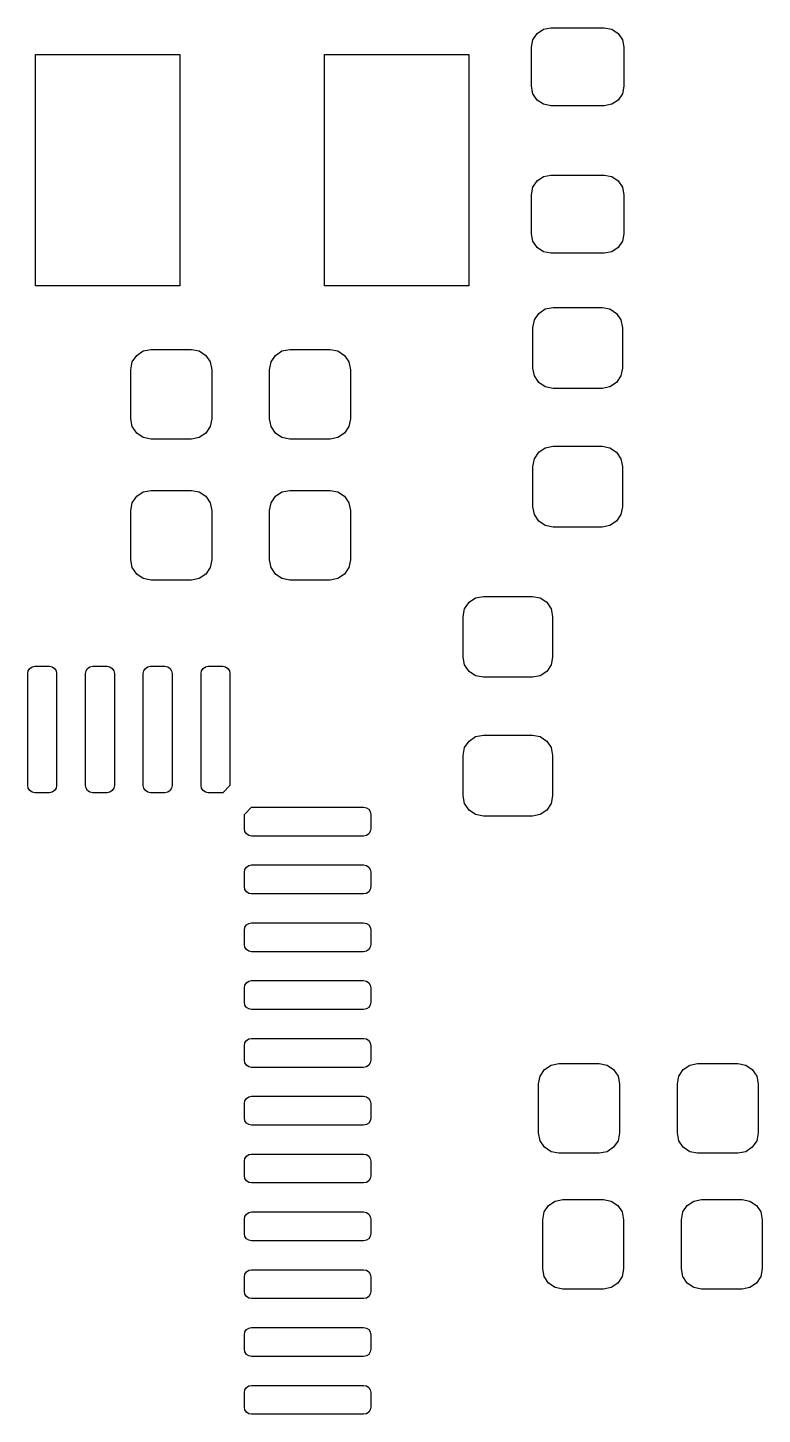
# Model space of a CAD drawing. Header units: inches. Extents: x 5.12 to 5.94, y -4.12 to -1.81.
# Drawn here: x 5.6941 to 5.8943, y -2.9949 to -2.6172 of the extents above; entities that cross this region are included whole.
import ezdxf

# ---------------------------------------------------------------- set-up
doc = ezdxf.new("R2010")
doc.units = ezdxf.units.IN
doc.header["$MEASUREMENT"] = 0
doc.layers.add('F.Paste', color=253, linetype='CONTINUOUS', true_color=0xb4a09a)

msp = doc.modelspace()

# ---------------------------------------------------------------- linework, layer by layer
at = {"layer": 'F.Paste', "linetype": 'CONTINUOUS'}
for p, q in [((5.8314, -2.62253), (5.83181, -2.62049)), ((5.83181, -2.62049), (5.83296, -2.61877)), ((5.83296, -2.61877), (5.83468, -2.61762)), ((5.83468, -2.61762), (5.83672, -2.61721)), ((5.83672, -2.61721), (5.85128, -2.61721)), ((5.85128, -2.61721), (5.85332, -2.61762)), ((5.85332, -2.61762), (5.85504, -2.61877)), ((5.85504, -2.61877), (5.85619, -2.62049)), ((5.85619, -2.62049), (5.8566, -2.62253)), ((5.69625, -2.68751), (5.69625, -2.62452)), ((5.69625, -2.62452), (5.73562, -2.62452)), ((5.73562, -2.62452), (5.73562, -2.68751)), ((5.77499, -2.68751), (5.77499, -2.62452)), ((5.77499, -2.62452), (5.81436, -2.62452)), ((5.81436, -2.62452), (5.81436, -2.68751)), ((5.8314, -2.63316), (5.8314, -2.62253)), ((5.8566, -2.62253), (5.8566, -2.63316)), ((5.83181, -2.63519), (5.8314, -2.63316)), ((5.83296, -2.63692), (5.83181, -2.63519)), ((5.85619, -2.63519), (5.85504, -2.63692)), ((5.8566, -2.63316), (5.85619, -2.63519)), ((5.83468, -2.63807), (5.83296, -2.63692)), ((5.83672, -2.63847), (5.83468, -2.63807)), ((5.85128, -2.63847), (5.83672, -2.63847)), ((5.85332, -2.63807), (5.85128, -2.63847)), ((5.85504, -2.63692), (5.85332, -2.63807)), ((5.83296, -2.65893), (5.83468, -2.65777)), ((5.83468, -2.65777), (5.83672, -2.65737)), ((5.83672, -2.65737), (5.85128, -2.65737)), ((5.85128, -2.65737), (5.85332, -2.65777)), ((5.85332, -2.65777), (5.85504, -2.65893)), ((5.8314, -2.66269), (5.83181, -2.66065)), ((5.83181, -2.66065), (5.83296, -2.65893)), ((5.85504, -2.65893), (5.85619, -2.66065)), ((5.85619, -2.66065), (5.8566, -2.66269)), ((5.8314, -2.67331), (5.8314, -2.66269)), ((5.8566, -2.66269), (5.8566, -2.67331)), ((5.83181, -2.67535), (5.8314, -2.67331)), ((5.8566, -2.67331), (5.85619, -2.67535)), ((5.83296, -2.67707), (5.83181, -2.67535)), ((5.83468, -2.67823), (5.83296, -2.67707)), ((5.85504, -2.67707), (5.85332, -2.67823)), ((5.85619, -2.67535), (5.85504, -2.67707)), ((5.83672, -2.67863), (5.83468, -2.67823)), ((5.85128, -2.67863), (5.83672, -2.67863)), ((5.85332, -2.67823), (5.85128, -2.67863)), ((5.73562, -2.68751), (5.69625, -2.68751)), ((5.81436, -2.68751), (5.77499, -2.68751)), ((5.83221, -2.6968), (5.83341, -2.69501)), ((5.83341, -2.69501), (5.8352, -2.69381)), ((5.8352, -2.69381), (5.83731, -2.69339)), ((5.83731, -2.69339), (5.85069, -2.69339)), ((5.85069, -2.69339), (5.8528, -2.69381)), ((5.8528, -2.69381), (5.85459, -2.69501)), ((5.85459, -2.69501), (5.85579, -2.6968)), ((5.8318, -2.69891), (5.83221, -2.6968)), ((5.8318, -2.70993), (5.8318, -2.69891)), ((5.85579, -2.6968), (5.8562, -2.69891)), ((5.8562, -2.69891), (5.8562, -2.70993)), ((5.72265, -2.70824), (5.72385, -2.70645)), ((5.72385, -2.70645), (5.72564, -2.70525)), ((5.72564, -2.70525), (5.72775, -2.70483)), ((5.72775, -2.70483), (5.73877, -2.70483)), ((5.73877, -2.70483), (5.74088, -2.70525)), ((5.74088, -2.70525), (5.74267, -2.70645)), ((5.74267, -2.70645), (5.74386, -2.70824)), ((5.76045, -2.70824), (5.76164, -2.70645)), ((5.76164, -2.70645), (5.76343, -2.70525)), ((5.76343, -2.70525), (5.76554, -2.70483)), ((5.76554, -2.70483), (5.77656, -2.70483)), ((5.77656, -2.70483), (5.77867, -2.70525)), ((5.77867, -2.70525), (5.78046, -2.70645)), ((5.78046, -2.70645), (5.78166, -2.70824)), ((5.72223, -2.71035), (5.72265, -2.70824)), ((5.72223, -2.72373), (5.72223, -2.71035)), ((5.74386, -2.70824), (5.74428, -2.71035)), ((5.74428, -2.71035), (5.74428, -2.72373)), ((5.76003, -2.71035), (5.76045, -2.70824)), ((5.76003, -2.72373), (5.76003, -2.71035)), ((5.78166, -2.70824), (5.78208, -2.71035)), ((5.78208, -2.71035), (5.78208, -2.72373)), ((5.83221, -2.71204), (5.8318, -2.70993)), ((5.8562, -2.70993), (5.85579, -2.71204)), ((5.83341, -2.71383), (5.83221, -2.71204)), ((5.8352, -2.71502), (5.83341, -2.71383)), ((5.83731, -2.71544), (5.8352, -2.71502)), ((5.8528, -2.71502), (5.85069, -2.71544)), ((5.85459, -2.71383), (5.8528, -2.71502)), ((5.85579, -2.71204), (5.85459, -2.71383)), ((5.85069, -2.71544), (5.83731, -2.71544)), ((5.72265, -2.72584), (5.72223, -2.72373)), ((5.72385, -2.72763), (5.72265, -2.72584)), ((5.74386, -2.72584), (5.74267, -2.72763)), ((5.74428, -2.72373), (5.74386, -2.72584)), ((5.76045, -2.72584), (5.76003, -2.72373)), ((5.76164, -2.72763), (5.76045, -2.72584)), ((5.78166, -2.72584), (5.78046, -2.72763)), ((5.78208, -2.72373), (5.78166, -2.72584)), ((5.72564, -2.72882), (5.72385, -2.72763)), ((5.72775, -2.72924), (5.72564, -2.72882)), ((5.73877, -2.72924), (5.72775, -2.72924)), ((5.74088, -2.72882), (5.73877, -2.72924)), ((5.74267, -2.72763), (5.74088, -2.72882)), ((5.76343, -2.72882), (5.76164, -2.72763)), ((5.76554, -2.72924), (5.76343, -2.72882)), ((5.77656, -2.72924), (5.76554, -2.72924)), ((5.77867, -2.72882), (5.77656, -2.72924)), ((5.78046, -2.72763), (5.77867, -2.72882)), ((5.83221, -2.73459), (5.83341, -2.7328)), ((5.83341, -2.7328), (5.8352, -2.73161)), ((5.8352, -2.73161), (5.83731, -2.73119)), ((5.83731, -2.73119), (5.85069, -2.73119)), ((5.85069, -2.73119), (5.8528, -2.73161)), ((5.8528, -2.73161), (5.85459, -2.7328)), ((5.85459, -2.7328), (5.85579, -2.73459)), ((5.8318, -2.7367), (5.83221, -2.73459)), ((5.8318, -2.74772), (5.8318, -2.7367)), ((5.85579, -2.73459), (5.8562, -2.7367)), ((5.8562, -2.7367), (5.8562, -2.74772)), ((5.72265, -2.74662), (5.72385, -2.74483)), ((5.72385, -2.74483), (5.72564, -2.74364)), ((5.72564, -2.74364), (5.72775, -2.74322)), ((5.72775, -2.74322), (5.73877, -2.74322)), ((5.73877, -2.74322), (5.74088, -2.74364)), ((5.74088, -2.74364), (5.74267, -2.74483)), ((5.74267, -2.74483), (5.74386, -2.74662)), ((5.76045, -2.74662), (5.76164, -2.74483)), ((5.76164, -2.74483), (5.76343, -2.74364)), ((5.76343, -2.74364), (5.76554, -2.74322)), ((5.76554, -2.74322), (5.77656, -2.74322)), ((5.77656, -2.74322), (5.77867, -2.74364)), ((5.77867, -2.74364), (5.78046, -2.74483)), ((5.78046, -2.74483), (5.78166, -2.74662)), ((5.72223, -2.74873), (5.72265, -2.74662)), ((5.72223, -2.76212), (5.72223, -2.74873)), ((5.74386, -2.74662), (5.74428, -2.74873)), ((5.74428, -2.74873), (5.74428, -2.76212)), ((5.76003, -2.74873), (5.76045, -2.74662)), ((5.76003, -2.76212), (5.76003, -2.74873)), ((5.78166, -2.74662), (5.78208, -2.74873)), ((5.78208, -2.74873), (5.78208, -2.76212)), ((5.83221, -2.74983), (5.8318, -2.74772)), ((5.8562, -2.74772), (5.85579, -2.74983)), ((5.83341, -2.75162), (5.83221, -2.74983)), ((5.8352, -2.75282), (5.83341, -2.75162)), ((5.83731, -2.75324), (5.8352, -2.75282)), ((5.8528, -2.75282), (5.85069, -2.75324)), ((5.85459, -2.75162), (5.8528, -2.75282)), ((5.85579, -2.74983), (5.85459, -2.75162)), ((5.85069, -2.75324), (5.83731, -2.75324)), ((5.72265, -2.76423), (5.72223, -2.76212)), ((5.72385, -2.76602), (5.72265, -2.76423)), ((5.74386, -2.76423), (5.74267, -2.76602)), ((5.74428, -2.76212), (5.74386, -2.76423)), ((5.76045, -2.76423), (5.76003, -2.76212)), ((5.76164, -2.76602), (5.76045, -2.76423)), ((5.78166, -2.76423), (5.78046, -2.76602)), ((5.78208, -2.76212), (5.78166, -2.76423)), ((5.72564, -2.76721), (5.72385, -2.76602)), ((5.72775, -2.76763), (5.72564, -2.76721)), ((5.73877, -2.76763), (5.72775, -2.76763)), ((5.74088, -2.76721), (5.73877, -2.76763)), ((5.74267, -2.76602), (5.74088, -2.76721)), ((5.76343, -2.76721), (5.76164, -2.76602)), ((5.76554, -2.76763), (5.76343, -2.76721)), ((5.77656, -2.76763), (5.76554, -2.76763)), ((5.77867, -2.76721), (5.77656, -2.76763)), ((5.78046, -2.76602), (5.77867, -2.76721)), ((5.8128, -2.77759), (5.81321, -2.77548)), ((5.81321, -2.77548), (5.81441, -2.77369)), ((5.81441, -2.77369), (5.8162, -2.7725)), ((5.8162, -2.7725), (5.81831, -2.77208)), ((5.81831, -2.77208), (5.83169, -2.77208)), ((5.83169, -2.77208), (5.8338, -2.7725)), ((5.8338, -2.7725), (5.83559, -2.77369)), ((5.83559, -2.77369), (5.83679, -2.77548)), ((5.83679, -2.77548), (5.8372, -2.77759)), ((5.8128, -2.78861), (5.8128, -2.77759)), ((5.8372, -2.77759), (5.8372, -2.78861)), ((5.81321, -2.79072), (5.8128, -2.78861)), ((5.81441, -2.79251), (5.81321, -2.79072)), ((5.83679, -2.79072), (5.83559, -2.79251)), ((5.8372, -2.78861), (5.83679, -2.79072)), ((5.69414, -2.79308), (5.69429, -2.79233)), ((5.69414, -2.82359), (5.69414, -2.79308)), ((5.69429, -2.79233), (5.69472, -2.79169)), ((5.69472, -2.79169), (5.69535, -2.79126)), ((5.69535, -2.79126), (5.69611, -2.79111)), ((5.69611, -2.79111), (5.70005, -2.79111)), ((5.70005, -2.79111), (5.7008, -2.79126)), ((5.7008, -2.79126), (5.70144, -2.79169)), ((5.70144, -2.79169), (5.70186, -2.79233)), ((5.70186, -2.79233), (5.70201, -2.79308)), ((5.70201, -2.79308), (5.70201, -2.82359)), ((5.70989, -2.79308), (5.71004, -2.79233)), ((5.70989, -2.82359), (5.70989, -2.79308)), ((5.71004, -2.79233), (5.71046, -2.79169)), ((5.71046, -2.79169), (5.7111, -2.79126)), ((5.7111, -2.79126), (5.71186, -2.79111)), ((5.71186, -2.79111), (5.71579, -2.79111)), ((5.71579, -2.79111), (5.71655, -2.79126)), ((5.71655, -2.79126), (5.71719, -2.79169)), ((5.71719, -2.79169), (5.71761, -2.79233)), ((5.71761, -2.79233), (5.71776, -2.79308)), ((5.71776, -2.79308), (5.71776, -2.82359)), ((5.72564, -2.79308), (5.72579, -2.79233)), ((5.72564, -2.82359), (5.72564, -2.79308)), ((5.72579, -2.79233), (5.72621, -2.79169)), ((5.72621, -2.79169), (5.72685, -2.79126)), ((5.72685, -2.79126), (5.7276, -2.79111)), ((5.7276, -2.79111), (5.73154, -2.79111)), ((5.73154, -2.79111), (5.73229, -2.79126)), ((5.73229, -2.79126), (5.73293, -2.79169)), ((5.73293, -2.79169), (5.73336, -2.79233)), ((5.73336, -2.79233), (5.73351, -2.79308)), ((5.73351, -2.79308), (5.73351, -2.82359)), ((5.74138, -2.79308), (5.74153, -2.79233)), ((5.74138, -2.82359), (5.74138, -2.79308)), ((5.74153, -2.79233), (5.74196, -2.79169)), ((5.74196, -2.79169), (5.7426, -2.79126)), ((5.7426, -2.79126), (5.74335, -2.79111)), ((5.74335, -2.79111), (5.74729, -2.79111)), ((5.74729, -2.79111), (5.74804, -2.79126)), ((5.74804, -2.79126), (5.74868, -2.79169)), ((5.74868, -2.79169), (5.74911, -2.79233)), ((5.74911, -2.79233), (5.74926, -2.79308)), ((5.74926, -2.79308), (5.74926, -2.82359)), ((5.8162, -2.79371), (5.81441, -2.79251)), ((5.81831, -2.79413), (5.8162, -2.79371)), ((5.83169, -2.79413), (5.81831, -2.79413)), ((5.8338, -2.79371), (5.83169, -2.79413)), ((5.83559, -2.79251), (5.8338, -2.79371)), ((5.8128, -2.81539), (5.81321, -2.81328)), ((5.81321, -2.81328), (5.81441, -2.81149)), ((5.81441, -2.81149), (5.8162, -2.81029)), ((5.8162, -2.81029), (5.81831, -2.80987)), ((5.81831, -2.80987), (5.83169, -2.80987)), ((5.83169, -2.80987), (5.8338, -2.81029)), ((5.8338, -2.81029), (5.83559, -2.81149)), ((5.83559, -2.81149), (5.83679, -2.81328)), ((5.83679, -2.81328), (5.8372, -2.81539)), ((5.8128, -2.82641), (5.8128, -2.81539)), ((5.8372, -2.81539), (5.8372, -2.82641)), ((5.69429, -2.82434), (5.69414, -2.82359)), ((5.69472, -2.82498), (5.69429, -2.82434)), ((5.70186, -2.82434), (5.70144, -2.82498)), ((5.70201, -2.82359), (5.70186, -2.82434)), ((5.71004, -2.82434), (5.70989, -2.82359)), ((5.71046, -2.82498), (5.71004, -2.82434)), ((5.71761, -2.82434), (5.71719, -2.82498)), ((5.71776, -2.82359), (5.71761, -2.82434)), ((5.72579, -2.82434), (5.72564, -2.82359)), ((5.72621, -2.82498), (5.72579, -2.82434)), ((5.73336, -2.82434), (5.73293, -2.82498)), ((5.73351, -2.82359), (5.73336, -2.82434)), ((5.74153, -2.82434), (5.74138, -2.82359)), ((5.74196, -2.82498), (5.74153, -2.82434)), ((5.74926, -2.82359), (5.74729, -2.82556)), ((5.69535, -2.82541), (5.69472, -2.82498)), ((5.69611, -2.82556), (5.69535, -2.82541)), ((5.70005, -2.82556), (5.69611, -2.82556)), ((5.7008, -2.82541), (5.70005, -2.82556)), ((5.70144, -2.82498), (5.7008, -2.82541)), ((5.7111, -2.82541), (5.71046, -2.82498)), ((5.71186, -2.82556), (5.7111, -2.82541)), ((5.71579, -2.82556), (5.71186, -2.82556)), ((5.71655, -2.82541), (5.71579, -2.82556)), ((5.71719, -2.82498), (5.71655, -2.82541)), ((5.72685, -2.82541), (5.72621, -2.82498)), ((5.7276, -2.82556), (5.72685, -2.82541)), ((5.73154, -2.82556), (5.7276, -2.82556)), ((5.73229, -2.82541), (5.73154, -2.82556)), ((5.73293, -2.82498), (5.73229, -2.82541)), ((5.7426, -2.82541), (5.74196, -2.82498)), ((5.74335, -2.82556), (5.7426, -2.82541)), ((5.74729, -2.82556), (5.74335, -2.82556)), ((5.81321, -2.82852), (5.8128, -2.82641)), ((5.8372, -2.82641), (5.83679, -2.82852)), ((5.75319, -2.83146), (5.75516, -2.8295)), ((5.75319, -2.8354), (5.75319, -2.83146)), ((5.75516, -2.8295), (5.78568, -2.8295)), ((5.78568, -2.8295), (5.78643, -2.82965)), ((5.78643, -2.82965), (5.78707, -2.83007)), ((5.78707, -2.83007), (5.78749, -2.83071)), ((5.78749, -2.83071), (5.78764, -2.83146)), ((5.78764, -2.83146), (5.78764, -2.8354)), ((5.81441, -2.83031), (5.81321, -2.82852)), ((5.8162, -2.8315), (5.81441, -2.83031)), ((5.81831, -2.83192), (5.8162, -2.8315)), ((5.83169, -2.83192), (5.81831, -2.83192)), ((5.8338, -2.8315), (5.83169, -2.83192)), ((5.83559, -2.83031), (5.8338, -2.8315)), ((5.83679, -2.82852), (5.83559, -2.83031)), ((5.75334, -2.83615), (5.75319, -2.8354)), ((5.78764, -2.8354), (5.78749, -2.83615)), ((5.75377, -2.83679), (5.75334, -2.83615)), ((5.75441, -2.83722), (5.75377, -2.83679)), ((5.75516, -2.83737), (5.75441, -2.83722)), ((5.78568, -2.83737), (5.75516, -2.83737)), ((5.78643, -2.83722), (5.78568, -2.83737)), ((5.78707, -2.83679), (5.78643, -2.83722)), ((5.78749, -2.83615), (5.78707, -2.83679)), ((5.75319, -2.84721), (5.75334, -2.84646)), ((5.75319, -2.85115), (5.75319, -2.84721)), ((5.75334, -2.84646), (5.75377, -2.84582)), ((5.75377, -2.84582), (5.75441, -2.84539)), ((5.75441, -2.84539), (5.75516, -2.84524)), ((5.75516, -2.84524), (5.78568, -2.84524)), ((5.78568, -2.84524), (5.78643, -2.84539)), ((5.78643, -2.84539), (5.78707, -2.84582)), ((5.78707, -2.84582), (5.78749, -2.84646)), ((5.78749, -2.84646), (5.78764, -2.84721)), ((5.78764, -2.84721), (5.78764, -2.85115)), ((5.75334, -2.8519), (5.75319, -2.85115)), ((5.78764, -2.85115), (5.78749, -2.8519)), ((5.75377, -2.85254), (5.75334, -2.8519)), ((5.75441, -2.85297), (5.75377, -2.85254)), ((5.75516, -2.85312), (5.75441, -2.85297)), ((5.78568, -2.85312), (5.75516, -2.85312)), ((5.78643, -2.85297), (5.78568, -2.85312)), ((5.78707, -2.85254), (5.78643, -2.85297)), ((5.78749, -2.8519), (5.78707, -2.85254)), ((5.75319, -2.86296), (5.75334, -2.86221)), ((5.75334, -2.86221), (5.75377, -2.86157)), ((5.75377, -2.86157), (5.75441, -2.86114)), ((5.75441, -2.86114), (5.75516, -2.86099)), ((5.75516, -2.86099), (5.78568, -2.86099)), ((5.78568, -2.86099), (5.78643, -2.86114)), ((5.78643, -2.86114), (5.78707, -2.86157)), ((5.78707, -2.86157), (5.78749, -2.86221)), ((5.78749, -2.86221), (5.78764, -2.86296)), ((5.75319, -2.8669), (5.75319, -2.86296)), ((5.78764, -2.86296), (5.78764, -2.8669)), ((5.75334, -2.86765), (5.75319, -2.8669)), ((5.75377, -2.86829), (5.75334, -2.86765)), ((5.75441, -2.86872), (5.75377, -2.86829)), ((5.75516, -2.86887), (5.75441, -2.86872)), ((5.78568, -2.86887), (5.75516, -2.86887)), ((5.78643, -2.86872), (5.78568, -2.86887)), ((5.78707, -2.86829), (5.78643, -2.86872)), ((5.78749, -2.86765), (5.78707, -2.86829)), ((5.78764, -2.8669), (5.78749, -2.86765)), ((5.75334, -2.87796), (5.75377, -2.87732)), ((5.75377, -2.87732), (5.75441, -2.87689)), ((5.75441, -2.87689), (5.75516, -2.87674)), ((5.75516, -2.87674), (5.78568, -2.87674)), ((5.78568, -2.87674), (5.78643, -2.87689)), ((5.78643, -2.87689), (5.78707, -2.87732)), ((5.78707, -2.87732), (5.78749, -2.87796)), ((5.75319, -2.87871), (5.75334, -2.87796)), ((5.75319, -2.88265), (5.75319, -2.87871)), ((5.78749, -2.87796), (5.78764, -2.87871)), ((5.78764, -2.87871), (5.78764, -2.88265)), ((5.75334, -2.8834), (5.75319, -2.88265)), ((5.75377, -2.88404), (5.75334, -2.8834)), ((5.75441, -2.88446), (5.75377, -2.88404)), ((5.75516, -2.88461), (5.75441, -2.88446)), ((5.78568, -2.88461), (5.75516, -2.88461)), ((5.78643, -2.88446), (5.78568, -2.88461)), ((5.78707, -2.88404), (5.78643, -2.88446)), ((5.78749, -2.8834), (5.78707, -2.88404)), ((5.78764, -2.88265), (5.78749, -2.8834)), ((5.75377, -2.89306), (5.75441, -2.89264)), ((5.75441, -2.89264), (5.75516, -2.89249)), ((5.75516, -2.89249), (5.78568, -2.89249)), ((5.78568, -2.89249), (5.78643, -2.89264)), ((5.78643, -2.89264), (5.78707, -2.89306)), ((5.75319, -2.89446), (5.75334, -2.8937)), ((5.75319, -2.89839), (5.75319, -2.89446)), ((5.75334, -2.8937), (5.75377, -2.89306)), ((5.78707, -2.89306), (5.78749, -2.8937)), ((5.78749, -2.8937), (5.78764, -2.89446)), ((5.78764, -2.89446), (5.78764, -2.89839)), ((5.75334, -2.89915), (5.75319, -2.89839)), ((5.75377, -2.89979), (5.75334, -2.89915)), ((5.75441, -2.90021), (5.75377, -2.89979)), ((5.75516, -2.90036), (5.75441, -2.90021)), ((5.78643, -2.90021), (5.78568, -2.90036)), ((5.78707, -2.89979), (5.78643, -2.90021)), ((5.78749, -2.89915), (5.78707, -2.89979)), ((5.78764, -2.89839), (5.78749, -2.89915)), ((5.835, -2.90096), (5.83679, -2.89977)), ((5.83679, -2.89977), (5.8389, -2.89935)), ((5.8389, -2.89935), (5.84992, -2.89935)), ((5.84992, -2.89935), (5.85203, -2.89977)), ((5.85203, -2.89977), (5.85382, -2.90096)), ((5.87279, -2.90096), (5.87458, -2.89977)), ((5.87458, -2.89977), (5.87669, -2.89935)), ((5.87669, -2.89935), (5.88771, -2.89935)), ((5.88771, -2.89935), (5.88982, -2.89977)), ((5.88982, -2.89977), (5.89161, -2.90096)), ((5.78568, -2.90036), (5.75516, -2.90036)), ((5.83338, -2.90486), (5.8338, -2.90275)), ((5.8338, -2.90275), (5.835, -2.90096)), ((5.85382, -2.90096), (5.85501, -2.90275)), ((5.85501, -2.90275), (5.85543, -2.90486)), ((5.87118, -2.90486), (5.8716, -2.90275)), ((5.8716, -2.90275), (5.87279, -2.90096)), ((5.89161, -2.90096), (5.89281, -2.90275)), ((5.89281, -2.90275), (5.89323, -2.90486)), ((5.83338, -2.91824), (5.83338, -2.90486)), ((5.85543, -2.90486), (5.85543, -2.91824)), ((5.87118, -2.91824), (5.87118, -2.90486)), ((5.89323, -2.90486), (5.89323, -2.91824)), ((5.75319, -2.9102), (5.75334, -2.90945)), ((5.75319, -2.91414), (5.75319, -2.9102)), ((5.75334, -2.90945), (5.75377, -2.90881)), ((5.75377, -2.90881), (5.75441, -2.90839)), ((5.75441, -2.90839), (5.75516, -2.90824)), ((5.75516, -2.90824), (5.78568, -2.90824)), ((5.78568, -2.90824), (5.78643, -2.90839)), ((5.78643, -2.90839), (5.78707, -2.90881)), ((5.78707, -2.90881), (5.78749, -2.90945)), ((5.78749, -2.90945), (5.78764, -2.9102)), ((5.78764, -2.9102), (5.78764, -2.91414)), ((5.75334, -2.9149), (5.75319, -2.91414)), ((5.75377, -2.91553), (5.75334, -2.9149)), ((5.78749, -2.9149), (5.78707, -2.91553)), ((5.78764, -2.91414), (5.78749, -2.9149)), ((5.75441, -2.91596), (5.75377, -2.91553)), ((5.75516, -2.91611), (5.75441, -2.91596)), ((5.78568, -2.91611), (5.75516, -2.91611)), ((5.78643, -2.91596), (5.78568, -2.91611)), ((5.78707, -2.91553), (5.78643, -2.91596)), ((5.8338, -2.92035), (5.83338, -2.91824)), ((5.85543, -2.91824), (5.85501, -2.92035)), ((5.8716, -2.92035), (5.87118, -2.91824)), ((5.89323, -2.91824), (5.89281, -2.92035)), ((5.835, -2.92214), (5.8338, -2.92035)), ((5.83679, -2.92334), (5.835, -2.92214)), ((5.85382, -2.92214), (5.85203, -2.92334)), ((5.85501, -2.92035), (5.85382, -2.92214)), ((5.87279, -2.92214), (5.8716, -2.92035)), ((5.87458, -2.92334), (5.87279, -2.92214)), ((5.89161, -2.92214), (5.88982, -2.92334)), ((5.89281, -2.92035), (5.89161, -2.92214)), ((5.75319, -2.92595), (5.75334, -2.9252)), ((5.75319, -2.92989), (5.75319, -2.92595)), ((5.75334, -2.9252), (5.75377, -2.92456)), ((5.75377, -2.92456), (5.75441, -2.92413)), ((5.75441, -2.92413), (5.75516, -2.92398)), ((5.75516, -2.92398), (5.78568, -2.92398)), ((5.78568, -2.92398), (5.78643, -2.92413)), ((5.78643, -2.92413), (5.78707, -2.92456)), ((5.78707, -2.92456), (5.78749, -2.9252)), ((5.78749, -2.9252), (5.78764, -2.92595)), ((5.78764, -2.92595), (5.78764, -2.92989)), ((5.8389, -2.92376), (5.83679, -2.92334)), ((5.84992, -2.92376), (5.8389, -2.92376)), ((5.85203, -2.92334), (5.84992, -2.92376)), ((5.87669, -2.92376), (5.87458, -2.92334)), ((5.88771, -2.92376), (5.87669, -2.92376)), ((5.88982, -2.92334), (5.88771, -2.92376)), ((5.75334, -2.93064), (5.75319, -2.92989)), ((5.78764, -2.92989), (5.78749, -2.93064)), ((5.75377, -2.93128), (5.75334, -2.93064)), ((5.75441, -2.93171), (5.75377, -2.93128)), ((5.75516, -2.93186), (5.75441, -2.93171)), ((5.78568, -2.93186), (5.75516, -2.93186)), ((5.78643, -2.93171), (5.78568, -2.93186)), ((5.78707, -2.93128), (5.78643, -2.93171)), ((5.78749, -2.93064), (5.78707, -2.93128)), ((5.83491, -2.93975), (5.8361, -2.93796)), ((5.8361, -2.93796), (5.83789, -2.93677)), ((5.83789, -2.93677), (5.84, -2.93635)), ((5.84, -2.93635), (5.85102, -2.93635)), ((5.85102, -2.93635), (5.85313, -2.93677)), ((5.85313, -2.93677), (5.85492, -2.93796)), ((5.85492, -2.93796), (5.85611, -2.93975)), ((5.8727, -2.93975), (5.8739, -2.93796)), ((5.8739, -2.93796), (5.87568, -2.93677)), ((5.87568, -2.93677), (5.87779, -2.93635)), ((5.87779, -2.93635), (5.88882, -2.93635)), ((5.88882, -2.93635), (5.89093, -2.93677)), ((5.89093, -2.93677), (5.89271, -2.93796)), ((5.89271, -2.93796), (5.89391, -2.93975)), ((5.75319, -2.9417), (5.75334, -2.94095)), ((5.75319, -2.94564), (5.75319, -2.9417)), ((5.75334, -2.94095), (5.75377, -2.94031)), ((5.75377, -2.94031), (5.75441, -2.93988)), ((5.75441, -2.93988), (5.75516, -2.93973)), ((5.75516, -2.93973), (5.78568, -2.93973)), ((5.78568, -2.93973), (5.78643, -2.93988)), ((5.78643, -2.93988), (5.78707, -2.94031)), ((5.78707, -2.94031), (5.78749, -2.94095)), ((5.78749, -2.94095), (5.78764, -2.9417)), ((5.78764, -2.9417), (5.78764, -2.94564)), ((5.83449, -2.94186), (5.83491, -2.93975)), ((5.85611, -2.93975), (5.85653, -2.94186)), ((5.87228, -2.94186), (5.8727, -2.93975)), ((5.89391, -2.93975), (5.89433, -2.94186)), ((5.83449, -2.95524), (5.83449, -2.94186)), ((5.85653, -2.94186), (5.85653, -2.95524)), ((5.87228, -2.95524), (5.87228, -2.94186)), ((5.89433, -2.94186), (5.89433, -2.95524)), ((5.75334, -2.94639), (5.75319, -2.94564)), ((5.75377, -2.94703), (5.75334, -2.94639)), ((5.75441, -2.94746), (5.75377, -2.94703)), ((5.75516, -2.94761), (5.75441, -2.94746)), ((5.78568, -2.94761), (5.75516, -2.94761)), ((5.78643, -2.94746), (5.78568, -2.94761)), ((5.78707, -2.94703), (5.78643, -2.94746)), ((5.78749, -2.94639), (5.78707, -2.94703)), ((5.78764, -2.94564), (5.78749, -2.94639)), ((5.75319, -2.95745), (5.75334, -2.9567)), ((5.75334, -2.9567), (5.75377, -2.95606)), ((5.75377, -2.95606), (5.75441, -2.95563)), ((5.75441, -2.95563), (5.75516, -2.95548)), ((5.75516, -2.95548), (5.78568, -2.95548)), ((5.78568, -2.95548), (5.78643, -2.95563)), ((5.78643, -2.95563), (5.78707, -2.95606)), ((5.78707, -2.95606), (5.78749, -2.9567)), ((5.78749, -2.9567), (5.78764, -2.95745)), ((5.83491, -2.95735), (5.83449, -2.95524)), ((5.85653, -2.95524), (5.85611, -2.95735)), ((5.8727, -2.95735), (5.87228, -2.95524)), ((5.89433, -2.95524), (5.89391, -2.95735)), ((5.75319, -2.96139), (5.75319, -2.95745)), ((5.78764, -2.95745), (5.78764, -2.96139)), ((5.8361, -2.95914), (5.83491, -2.95735)), ((5.83789, -2.96034), (5.8361, -2.95914)), ((5.84, -2.96076), (5.83789, -2.96034)), ((5.85313, -2.96034), (5.85102, -2.96076)), ((5.85492, -2.95914), (5.85313, -2.96034)), ((5.85611, -2.95735), (5.85492, -2.95914)), ((5.8739, -2.95914), (5.8727, -2.95735)), ((5.87568, -2.96034), (5.8739, -2.95914)), ((5.87779, -2.96076), (5.87568, -2.96034)), ((5.89093, -2.96034), (5.88882, -2.96076)), ((5.89271, -2.95914), (5.89093, -2.96034)), ((5.89391, -2.95735), (5.89271, -2.95914)), ((5.75334, -2.96214), (5.75319, -2.96139)), ((5.75377, -2.96278), (5.75334, -2.96214)), ((5.75441, -2.9632), (5.75377, -2.96278)), ((5.75516, -2.96335), (5.75441, -2.9632)), ((5.78568, -2.96335), (5.75516, -2.96335)), ((5.78643, -2.9632), (5.78568, -2.96335)), ((5.78707, -2.96278), (5.78643, -2.9632)), ((5.78749, -2.96214), (5.78707, -2.96278)), ((5.78764, -2.96139), (5.78749, -2.96214)), ((5.85102, -2.96076), (5.84, -2.96076)), ((5.88882, -2.96076), (5.87779, -2.96076)), ((5.75334, -2.97244), (5.75377, -2.9718)), ((5.75377, -2.9718), (5.75441, -2.97138)), ((5.75441, -2.97138), (5.75516, -2.97123)), ((5.75516, -2.97123), (5.78568, -2.97123)), ((5.78568, -2.97123), (5.78643, -2.97138)), ((5.78643, -2.97138), (5.78707, -2.9718)), ((5.78707, -2.9718), (5.78749, -2.97244)), ((5.75319, -2.9732), (5.75334, -2.97244)), ((5.75319, -2.97713), (5.75319, -2.9732)), ((5.78749, -2.97244), (5.78764, -2.9732)), ((5.78764, -2.9732), (5.78764, -2.97713)), ((5.75334, -2.97789), (5.75319, -2.97713)), ((5.75377, -2.97853), (5.75334, -2.97789)), ((5.75441, -2.97895), (5.75377, -2.97853)), ((5.75516, -2.9791), (5.75441, -2.97895)), ((5.78568, -2.9791), (5.75516, -2.9791)), ((5.78643, -2.97895), (5.78568, -2.9791)), ((5.78707, -2.97853), (5.78643, -2.97895)), ((5.78749, -2.97789), (5.78707, -2.97853)), ((5.78764, -2.97713), (5.78749, -2.97789)), ((5.75441, -2.98713), (5.75516, -2.98698)), ((5.75516, -2.98698), (5.78568, -2.98698)), ((5.78568, -2.98698), (5.78643, -2.98713)), ((5.75319, -2.98894), (5.75334, -2.98819)), ((5.75319, -2.99288), (5.75319, -2.98894)), ((5.75334, -2.98819), (5.75377, -2.98755)), ((5.75377, -2.98755), (5.75441, -2.98713)), ((5.78643, -2.98713), (5.78707, -2.98755)), ((5.78707, -2.98755), (5.78749, -2.98819)), ((5.78749, -2.98819), (5.78764, -2.98894)), ((5.78764, -2.98894), (5.78764, -2.99288)), ((5.75334, -2.99364), (5.75319, -2.99288)), ((5.75377, -2.99427), (5.75334, -2.99364)), ((5.75441, -2.9947), (5.75377, -2.99427)), ((5.78707, -2.99427), (5.78643, -2.9947)), ((5.78749, -2.99364), (5.78707, -2.99427)), ((5.78764, -2.99288), (5.78749, -2.99364)), ((5.75516, -2.99485), (5.75441, -2.9947)), ((5.78568, -2.99485), (5.75516, -2.99485)), ((5.78643, -2.9947), (5.78568, -2.99485))]:
    msp.add_line(p, q, dxfattribs=at)

doc.saveas('drawing.dxf')
